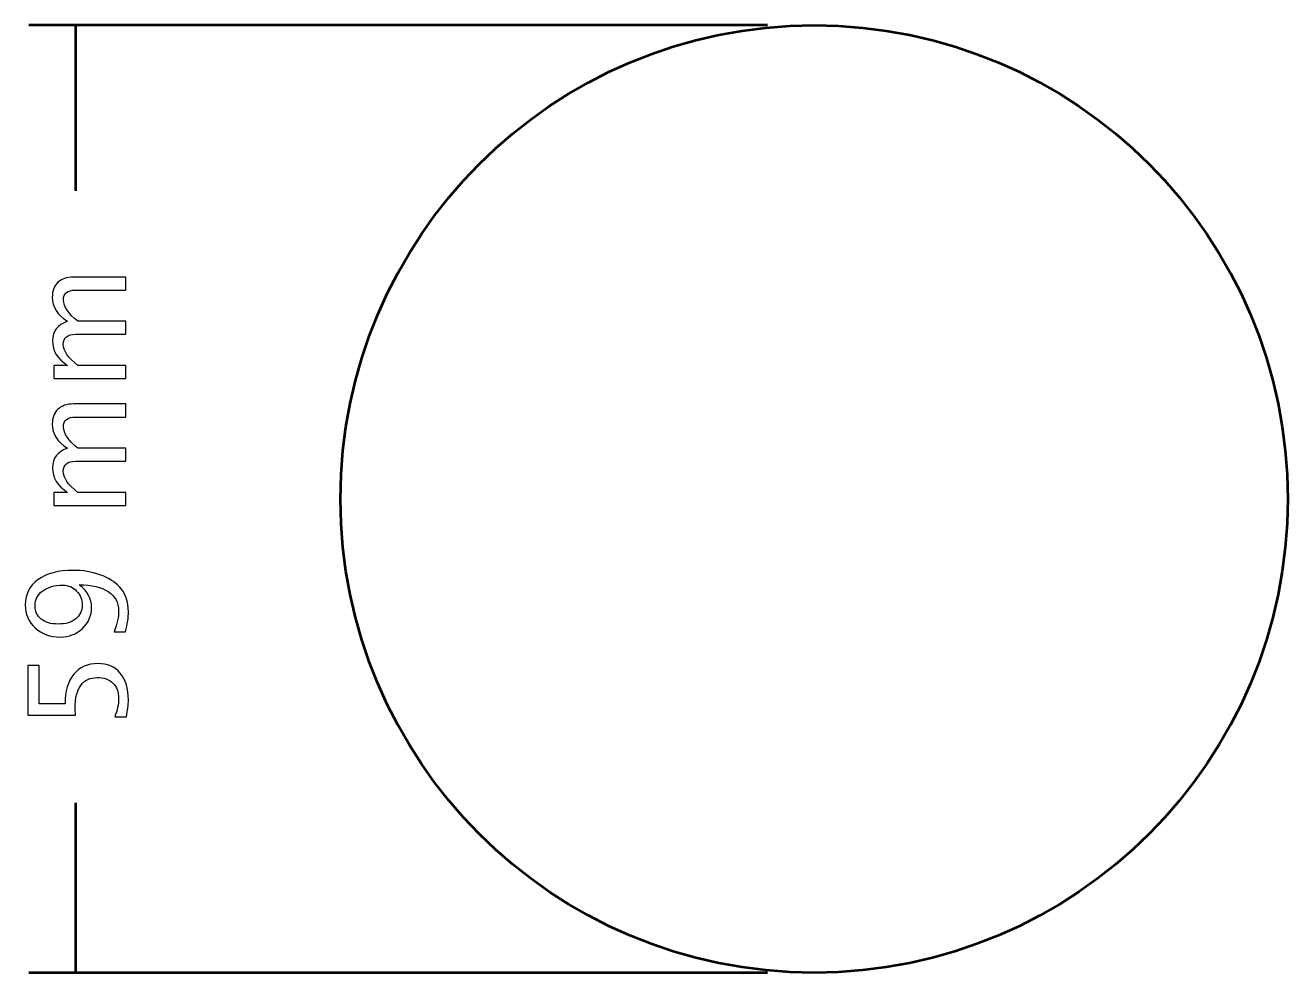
# Model space of a CAD drawing. Header units: centimetres. Extents: x -13.9 to 13.9, y -15.4 to 15.6.
# Drawn here: x -12.41 to -4.55, y -14.95 to -9.05 of the extents above; entities that cross this region are included whole.
import ezdxf

# ---------------------------------------------------------------- set-up
doc = ezdxf.new("R2010")
doc.units = ezdxf.units.CM
doc.header["$MEASUREMENT"] = 0
doc.layers.add('Layer 1', color=7, linetype='Continuous')

msp = doc.modelspace()

# ---------------------------------------------------------------- linework, layer by layer
at = {"layer": 'Layer 1', "lineweight": 53}
msp.add_ellipse((-7.5, -12), major_axis=(0, 2.95), ratio=1, dxfattribs=at)
for points in [[(-7.79106, -9.05), (-7.79106, -9.05), (-12.39106, -9.05), (-12.39106, -9.05)], [(-12.1, -9.05), (-12.1, -9.05), (-12.1, -10.08137), (-12.1, -10.08137)], [(-12.1, -13.89296), (-12.1, -13.89296), (-12.1, -14.95), (-12.1, -14.95)], [(-7.79106, -14.95), (-7.79106, -14.95), (-12.39106, -14.95), (-12.39106, -14.95)]]:
    msp.add_open_spline(points, degree=3, dxfattribs=at)
at = {"layer": 'Layer 1'}
for points, knots in [([(-11.78631, -11.24943), (-11.78631, -11.24943), (-12.23505, -11.24943), (-12.23505, -11.24943), (-12.23505, -11.24943), (-12.23505, -11.24943), (-12.23505, -11.16815), (-12.23505, -11.16815), (-12.23505, -11.16815), (-12.23505, -11.16815), (-12.15024, -11.16815), (-12.15024, -11.16815), (-12.15024, -11.16815), (-12.21303, -11.1285), (-12.24436, -11.0777), (-12.24436, -11.01547), (-12.24436, -11.01547), (-12.24436, -10.95549), (-12.21303, -10.91471), (-12.15024, -10.89298), (-12.15024, -10.89298), (-12.2136, -10.85446), (-12.24521, -10.80422), (-12.24521, -10.74256), (-12.24521, -10.74256), (-12.24521, -10.70319), (-12.23363, -10.67257), (-12.21035, -10.65069), (-12.21035, -10.65069), (-12.18707, -10.62882), (-12.15447, -10.61781), (-12.11256, -10.61781), (-12.11256, -10.61781), (-12.11256, -10.61781), (-11.78631, -10.61781), (-11.78631, -10.61781), (-11.78631, -10.61781), (-11.78631, -10.61781), (-11.78631, -10.69909), (-11.78631, -10.69909), (-11.78631, -10.69909), (-11.78631, -10.69909), (-12.09915, -10.69909), (-12.09915, -10.69909), (-12.09915, -10.69909), (-12.15024, -10.69909), (-12.17578, -10.71941), (-12.17578, -10.76005), (-12.17578, -10.76005), (-12.17578, -10.80225), (-12.146, -10.84656), (-12.08631, -10.89298), (-12.08631, -10.89298), (-12.08631, -10.89298), (-11.78631, -10.89298), (-11.78631, -10.89298), (-11.78631, -10.89298), (-11.78631, -10.89298), (-11.78631, -10.97426), (-11.78631, -10.97426), (-11.78631, -10.97426), (-11.78631, -10.97426), (-12.09944, -10.97426), (-12.09944, -10.97426), (-12.09944, -10.97426), (-12.15094, -10.97426), (-12.17662, -10.99486), (-12.17662, -11.03621), (-12.17662, -11.03621), (-12.17662, -11.07727), (-12.14671, -11.1213), (-12.08674, -11.16815), (-12.08674, -11.16815), (-12.08674, -11.16815), (-11.78631, -11.16815), (-11.78631, -11.16815), (-11.78631, -11.16815), (-11.78631, -11.16815), (-11.78631, -11.24943), (-11.78631, -11.24943)], [0, 0, 0, 0, 0.047619, 0.047619, 0.047619, 0.047619, 0.0952381, 0.0952381, 0.0952381, 0.0952381, 0.1428571, 0.1428571, 0.1428571, 0.1428571, 0.1904762, 0.1904762, 0.1904762, 0.1904762, 0.2380952, 0.2380952, 0.2380952, 0.2380952, 0.2857143, 0.2857143, 0.2857143, 0.2857143, 0.3333333, 0.3333333, 0.3333333, 0.3333333, 0.3809524, 0.3809524, 0.3809524, 0.3809524, 0.4285714, 0.4285714, 0.4285714, 0.4285714, 0.4761905, 0.4761905, 0.4761905, 0.4761905, 0.5238095, 0.5238095, 0.5238095, 0.5238095, 0.5714286, 0.5714286, 0.5714286, 0.5714286, 0.6190476, 0.6190476, 0.6190476, 0.6190476, 0.6666667, 0.6666667, 0.6666667, 0.6666667, 0.7142857, 0.7142857, 0.7142857, 0.7142857, 0.7619048, 0.7619048, 0.7619048, 0.7619048, 0.8095238, 0.8095238, 0.8095238, 0.8095238, 0.8571429, 0.8571429, 0.8571429, 0.8571429, 0.9047619, 0.9047619, 0.9047619, 0.9047619, 1, 1, 1, 1]), ([(-11.78631, -12.03994), (-11.78631, -12.03994), (-12.23505, -12.03994), (-12.23505, -12.03994), (-12.23505, -12.03994), (-12.23505, -12.03994), (-12.23505, -11.95866), (-12.23505, -11.95866), (-12.23505, -11.95866), (-12.23505, -11.95866), (-12.15024, -11.95866), (-12.15024, -11.95866), (-12.15024, -11.95866), (-12.21303, -11.91901), (-12.24436, -11.86821), (-12.24436, -11.80598), (-12.24436, -11.80598), (-12.24436, -11.746), (-12.21303, -11.70522), (-12.15024, -11.68349), (-12.15024, -11.68349), (-12.2136, -11.64497), (-12.24521, -11.59473), (-12.24521, -11.53307), (-12.24521, -11.53307), (-12.24521, -11.4937), (-12.23363, -11.46308), (-12.21035, -11.4412), (-12.21035, -11.4412), (-12.18707, -11.41933), (-12.15447, -11.40832), (-12.11256, -11.40832), (-12.11256, -11.40832), (-12.11256, -11.40832), (-11.78631, -11.40832), (-11.78631, -11.40832), (-11.78631, -11.40832), (-11.78631, -11.40832), (-11.78631, -11.4896), (-11.78631, -11.4896), (-11.78631, -11.4896), (-11.78631, -11.4896), (-12.09915, -11.4896), (-12.09915, -11.4896), (-12.09915, -11.4896), (-12.15024, -11.4896), (-12.17578, -11.50992), (-12.17578, -11.55056), (-12.17578, -11.55056), (-12.17578, -11.59276), (-12.146, -11.63707), (-12.08631, -11.68349), (-12.08631, -11.68349), (-12.08631, -11.68349), (-11.78631, -11.68349), (-11.78631, -11.68349), (-11.78631, -11.68349), (-11.78631, -11.68349), (-11.78631, -11.76477), (-11.78631, -11.76477), (-11.78631, -11.76477), (-11.78631, -11.76477), (-12.09944, -11.76477), (-12.09944, -11.76477), (-12.09944, -11.76477), (-12.15094, -11.76477), (-12.17662, -11.78537), (-12.17662, -11.82672), (-12.17662, -11.82672), (-12.17662, -11.86778), (-12.14671, -11.91181), (-12.08674, -11.95866), (-12.08674, -11.95866), (-12.08674, -11.95866), (-11.78631, -11.95866), (-11.78631, -11.95866), (-11.78631, -11.95866), (-11.78631, -11.95866), (-11.78631, -12.03994), (-11.78631, -12.03994)], [0, 0, 0, 0, 0.047619, 0.047619, 0.047619, 0.047619, 0.0952381, 0.0952381, 0.0952381, 0.0952381, 0.1428571, 0.1428571, 0.1428571, 0.1428571, 0.1904762, 0.1904762, 0.1904762, 0.1904762, 0.2380952, 0.2380952, 0.2380952, 0.2380952, 0.2857143, 0.2857143, 0.2857143, 0.2857143, 0.3333333, 0.3333333, 0.3333333, 0.3333333, 0.3809524, 0.3809524, 0.3809524, 0.3809524, 0.4285714, 0.4285714, 0.4285714, 0.4285714, 0.4761905, 0.4761905, 0.4761905, 0.4761905, 0.5238095, 0.5238095, 0.5238095, 0.5238095, 0.5714286, 0.5714286, 0.5714286, 0.5714286, 0.6190476, 0.6190476, 0.6190476, 0.6190476, 0.6666667, 0.6666667, 0.6666667, 0.6666667, 0.7142857, 0.7142857, 0.7142857, 0.7142857, 0.7619048, 0.7619048, 0.7619048, 0.7619048, 0.8095238, 0.8095238, 0.8095238, 0.8095238, 0.8571429, 0.8571429, 0.8571429, 0.8571429, 0.9047619, 0.9047619, 0.9047619, 0.9047619, 1, 1, 1, 1]), ([(-11.7897, -12.82791), (-11.7897, -12.82791), (-11.85912, -12.82791), (-11.85912, -12.82791), (-11.85912, -12.82791), (-11.84106, -12.77612), (-11.83203, -12.73209), (-11.83203, -12.69569), (-11.83203, -12.69569), (-11.83203, -12.64503), (-11.85362, -12.60538), (-11.8968, -12.57687), (-11.8968, -12.57687), (-11.93998, -12.54837), (-12.00009, -12.53412), (-12.077, -12.53412), (-12.077, -12.53412), (-12.02606, -12.57546), (-12.00052, -12.62245), (-12.00052, -12.67523), (-12.00052, -12.67523), (-12.00052, -12.72673), (-12.01943, -12.77048), (-12.05739, -12.80632), (-12.05739, -12.80632), (-12.09534, -12.84216), (-12.14149, -12.86008), (-12.1961, -12.86008), (-12.1961, -12.86008), (-12.25875, -12.86008), (-12.31068, -12.84103), (-12.35189, -12.80279), (-12.35189, -12.80279), (-12.39309, -12.76469), (-12.41369, -12.71671), (-12.41369, -12.65886), (-12.41369, -12.65886), (-12.41369, -12.59239), (-12.38702, -12.54004), (-12.33368, -12.5018), (-12.33368, -12.5018), (-12.28034, -12.46356), (-12.20739, -12.44437), (-12.11468, -12.44437), (-12.11468, -12.44437), (-12.05569, -12.44437), (-12.00024, -12.45354), (-11.94831, -12.47203), (-11.94831, -12.47203), (-11.89624, -12.49051), (-11.85588, -12.51521), (-11.82695, -12.54639), (-11.82695, -12.54639), (-11.7897, -12.58619), (-11.77107, -12.63868), (-11.77107, -12.70359), (-11.77107, -12.70359), (-11.77107, -12.73562), (-11.77728, -12.77697), (-11.7897, -12.82791)], [0, 0, 0, 0, 0.0625, 0.0625, 0.0625, 0.0625, 0.125, 0.125, 0.125, 0.125, 0.1875, 0.1875, 0.1875, 0.1875, 0.25, 0.25, 0.25, 0.25, 0.3125, 0.3125, 0.3125, 0.3125, 0.375, 0.375, 0.375, 0.375, 0.4375, 0.4375, 0.4375, 0.4375, 0.5, 0.5, 0.5, 0.5, 0.5625, 0.5625, 0.5625, 0.5625, 0.625, 0.625, 0.625, 0.625, 0.6875, 0.6875, 0.6875, 0.6875, 0.75, 0.75, 0.75, 0.75, 0.8125, 0.8125, 0.8125, 0.8125, 0.875, 0.875, 0.875, 0.875, 1, 1, 1, 1]), ([(-12.20993, -12.7788), (-12.16336, -12.7788), (-12.12653, -12.76822), (-12.09944, -12.74705), (-12.09944, -12.74705), (-12.07248, -12.72589), (-12.05894, -12.69738), (-12.05894, -12.6614), (-12.05894, -12.6614), (-12.05894, -12.62683), (-12.07065, -12.59733), (-12.09407, -12.57306), (-12.09407, -12.57306), (-12.1175, -12.54879), (-12.14586, -12.53666), (-12.17888, -12.53666), (-12.17888, -12.53666), (-12.23109, -12.53666), (-12.27315, -12.54837), (-12.3049, -12.57193), (-12.3049, -12.57193), (-12.33679, -12.59536), (-12.35273, -12.62612), (-12.35273, -12.66436), (-12.35273, -12.66436), (-12.35273, -12.70006), (-12.34003, -12.728), (-12.31463, -12.74832), (-12.31463, -12.74832), (-12.28923, -12.76864), (-12.25438, -12.7788), (-12.20993, -12.7788)], [0, 0, 0, 0, 0.1111111, 0.1111111, 0.1111111, 0.1111111, 0.2222222, 0.2222222, 0.2222222, 0.2222222, 0.3333333, 0.3333333, 0.3333333, 0.3333333, 0.4444444, 0.4444444, 0.4444444, 0.4444444, 0.5555556, 0.5555556, 0.5555556, 0.5555556, 0.6666667, 0.6666667, 0.6666667, 0.6666667, 0.7777778, 0.7777778, 0.7777778, 0.7777778, 1, 1, 1, 1]), ([(-11.78377, -13.35652), (-11.78377, -13.35652), (-11.85658, -13.35652), (-11.85658, -13.35652), (-11.85658, -13.35652), (-11.84021, -13.31602), (-11.83203, -13.27763), (-11.83203, -13.24095), (-11.83203, -13.24095), (-11.83203, -13.20087), (-11.84388, -13.16926), (-11.86759, -13.14626), (-11.86759, -13.14626), (-11.8913, -13.12326), (-11.92389, -13.11183), (-11.96538, -13.11183), (-11.96538, -13.11183), (-12.00997, -13.11183), (-12.04412, -13.12806), (-12.06769, -13.16051), (-12.06769, -13.16051), (-12.09125, -13.19297), (-12.10296, -13.23996), (-12.10296, -13.30134), (-12.10296, -13.30134), (-12.10296, -13.31559), (-12.10198, -13.33069), (-12.1, -13.34636), (-12.1, -13.34636), (-12.1, -13.34636), (-12.39845, -13.34636), (-12.39845, -13.34636), (-12.39845, -13.34636), (-12.39845, -13.34636), (-12.39845, -13.03647), (-12.39845, -13.03647), (-12.39845, -13.03647), (-12.39845, -13.03647), (-12.32733, -13.03647), (-12.32733, -13.03647), (-12.32733, -13.03647), (-12.32733, -13.03647), (-12.32733, -13.27524), (-12.32733, -13.27524), (-12.32733, -13.27524), (-12.32733, -13.27524), (-12.16562, -13.27524), (-12.16562, -13.27524), (-12.16562, -13.27524), (-12.16562, -13.1965), (-12.14756, -13.13511), (-12.11143, -13.09094), (-12.11143, -13.09094), (-12.07545, -13.04678), (-12.02549, -13.02462), (-11.96157, -13.02462), (-11.96157, -13.02462), (-11.90202, -13.02462), (-11.85545, -13.04466), (-11.82173, -13.08474), (-11.82173, -13.08474), (-11.788, -13.12481), (-11.77107, -13.18013), (-11.77107, -13.25068), (-11.77107, -13.25068), (-11.77107, -13.28215), (-11.7753, -13.31743), (-11.78377, -13.35652)], [0, 0, 0, 0, 0.0555556, 0.0555556, 0.0555556, 0.0555556, 0.1111111, 0.1111111, 0.1111111, 0.1111111, 0.1666667, 0.1666667, 0.1666667, 0.1666667, 0.2222222, 0.2222222, 0.2222222, 0.2222222, 0.2777778, 0.2777778, 0.2777778, 0.2777778, 0.3333333, 0.3333333, 0.3333333, 0.3333333, 0.3888889, 0.3888889, 0.3888889, 0.3888889, 0.4444444, 0.4444444, 0.4444444, 0.4444444, 0.5, 0.5, 0.5, 0.5, 0.5555556, 0.5555556, 0.5555556, 0.5555556, 0.6111111, 0.6111111, 0.6111111, 0.6111111, 0.6666667, 0.6666667, 0.6666667, 0.6666667, 0.7222222, 0.7222222, 0.7222222, 0.7222222, 0.7777778, 0.7777778, 0.7777778, 0.7777778, 0.8333333, 0.8333333, 0.8333333, 0.8333333, 0.8888889, 0.8888889, 0.8888889, 0.8888889, 1, 1, 1, 1])]:
    msp.add_open_spline(points, degree=3, knots=knots, dxfattribs=at)

doc.saveas('drawing.dxf')
